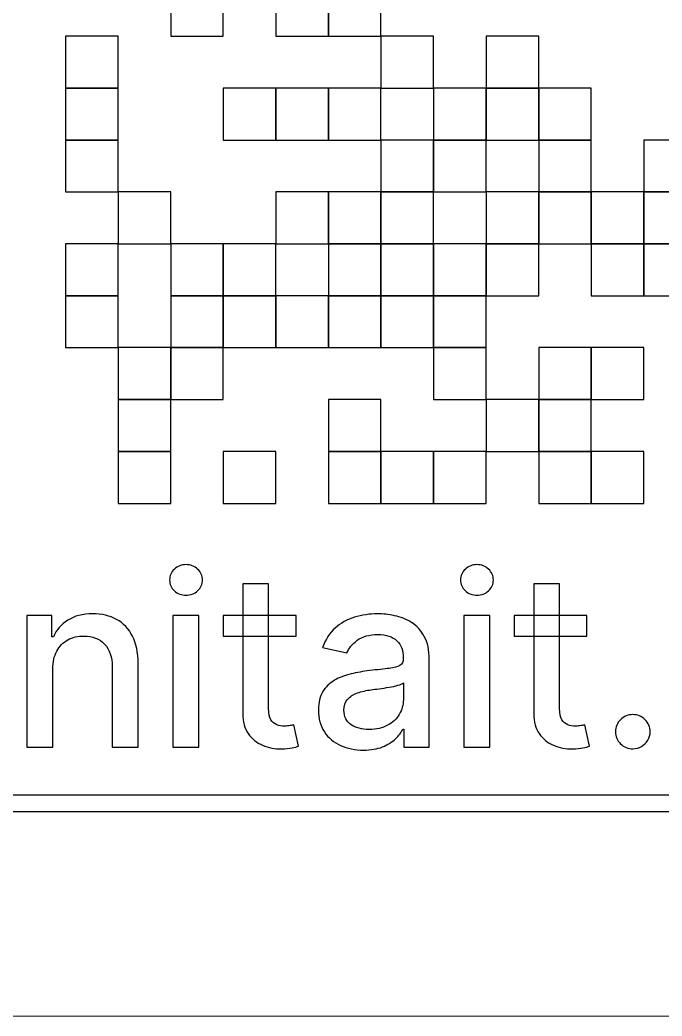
# Model space of a CAD drawing. Header units: millimetres. Extents: x -62 to 62, y -18 to 18.
# Drawn here: x -55.66 to -51.47, y -18.5 to -12 of the extents above; entities that cross this region are included whole.
import ezdxf
from ezdxf.lldxf.tags import DXFTag

# ---------------------------------------------------------------- set-up
doc = ezdxf.new("R2010")
doc.units = ezdxf.units.MM
doc.header["$MEASUREMENT"] = 0
doc.layers.add('Layer 1', color=7, linetype='Continuous')
tags = doc.linetypes.add('New Line46', pattern=[0.2, 0.1, -0.1]).pattern_tags.tags
tags[6:7] = [DXFTag(74, 4), DXFTag(75, 0), DXFTag(340, '0'), DXFTag(46, 1.0), DXFTag(50, 0.0), DXFTag(44, 0.0), DXFTag(45, 0.0)]
tags[4:5] = [DXFTag(74, 4), DXFTag(75, 0), DXFTag(340, '0'), DXFTag(46, 1.0), DXFTag(50, 0.0), DXFTag(44, 0.0), DXFTag(45, 0.0)]

msp = doc.modelspace()

# ---------------------------------------------------------------- linework, layer by layer
at = {"layer": 'Layer 1'}
for points, knots in [([(-54.6732, -11.7638), (-54.6732, -11.7638), (-54.3302, -11.7638), (-54.3302, -11.7638), (-54.3302, -11.7638), (-54.3302, -11.7638), (-54.3302, -12.1026), (-54.3302, -12.1026), (-54.3302, -12.1026), (-54.3302, -12.1026), (-54.6732, -12.1026), (-54.6732, -12.1026), (-54.6732, -12.1026), (-54.6732, -12.1026), (-54.6732, -11.7638), (-54.6732, -11.7638)], [0, 0, 0, 0, 0.2, 0.2, 0.2, 0.2, 0.4, 0.4, 0.4, 0.4, 0.6, 0.6, 0.6, 0.6, 1, 1, 1, 1]), ([(-53.9872, -11.7638), (-53.9872, -11.7638), (-53.6442, -11.7638), (-53.6442, -11.7638), (-53.6442, -11.7638), (-53.6442, -11.7638), (-53.6442, -12.1026), (-53.6442, -12.1026), (-53.6442, -12.1026), (-53.6442, -12.1026), (-53.9872, -12.1026), (-53.9872, -12.1026), (-53.9872, -12.1026), (-53.9872, -12.1026), (-53.9872, -11.7638), (-53.9872, -11.7638)], [0, 0, 0, 0, 0.2, 0.2, 0.2, 0.2, 0.4, 0.4, 0.4, 0.4, 0.6, 0.6, 0.6, 0.6, 1, 1, 1, 1]), ([(-53.6442, -11.7638), (-53.6442, -11.7638), (-53.3012, -11.7638), (-53.3012, -11.7638), (-53.3012, -11.7638), (-53.3012, -11.7638), (-53.3012, -12.1026), (-53.3012, -12.1026), (-53.3012, -12.1026), (-53.3012, -12.1026), (-53.6442, -12.1026), (-53.6442, -12.1026), (-53.6442, -12.1026), (-53.6442, -12.1026), (-53.6442, -11.7638), (-53.6442, -11.7638)], [0, 0, 0, 0, 0.2, 0.2, 0.2, 0.2, 0.4, 0.4, 0.4, 0.4, 0.6, 0.6, 0.6, 0.6, 1, 1, 1, 1]), ([(-55.3593, -12.1026), (-55.3593, -12.1026), (-55.0163, -12.1026), (-55.0163, -12.1026), (-55.0163, -12.1026), (-55.0163, -12.1026), (-55.0163, -12.4415), (-55.0163, -12.4415), (-55.0163, -12.4415), (-55.0163, -12.4415), (-55.3593, -12.4415), (-55.3593, -12.4415), (-55.3593, -12.4415), (-55.3593, -12.4415), (-55.3593, -12.1026), (-55.3593, -12.1026)], [0, 0, 0, 0, 0.2, 0.2, 0.2, 0.2, 0.4, 0.4, 0.4, 0.4, 0.6, 0.6, 0.6, 0.6, 1, 1, 1, 1]), ([(-53.3012, -12.1026), (-53.3012, -12.1026), (-52.9581, -12.1026), (-52.9581, -12.1026), (-52.9581, -12.1026), (-52.9581, -12.1026), (-52.9581, -12.4415), (-52.9581, -12.4415), (-52.9581, -12.4415), (-52.9581, -12.4415), (-53.3012, -12.4415), (-53.3012, -12.4415), (-53.3012, -12.4415), (-53.3012, -12.4415), (-53.3012, -12.1026), (-53.3012, -12.1026)], [0, 0, 0, 0, 0.2, 0.2, 0.2, 0.2, 0.4, 0.4, 0.4, 0.4, 0.6, 0.6, 0.6, 0.6, 1, 1, 1, 1]), ([(-52.6151, -12.1026), (-52.6151, -12.1026), (-52.2721, -12.1026), (-52.2721, -12.1026), (-52.2721, -12.1026), (-52.2721, -12.1026), (-52.2721, -12.4415), (-52.2721, -12.4415), (-52.2721, -12.4415), (-52.2721, -12.4415), (-52.6151, -12.4415), (-52.6151, -12.4415), (-52.6151, -12.4415), (-52.6151, -12.4415), (-52.6151, -12.1026), (-52.6151, -12.1026)], [0, 0, 0, 0, 0.2, 0.2, 0.2, 0.2, 0.4, 0.4, 0.4, 0.4, 0.6, 0.6, 0.6, 0.6, 1, 1, 1, 1]), ([(-55.3593, -12.4415), (-55.3593, -12.4415), (-55.0163, -12.4415), (-55.0163, -12.4415), (-55.0163, -12.4415), (-55.0163, -12.4415), (-55.0163, -12.7803), (-55.0163, -12.7803), (-55.0163, -12.7803), (-55.0163, -12.7803), (-55.3593, -12.7803), (-55.3593, -12.7803), (-55.3593, -12.7803), (-55.3593, -12.7803), (-55.3593, -12.4415), (-55.3593, -12.4415)], [0, 0, 0, 0, 0.2, 0.2, 0.2, 0.2, 0.4, 0.4, 0.4, 0.4, 0.6, 0.6, 0.6, 0.6, 1, 1, 1, 1]), ([(-54.3302, -12.4415), (-54.3302, -12.4415), (-53.9872, -12.4415), (-53.9872, -12.4415), (-53.9872, -12.4415), (-53.9872, -12.4415), (-53.9872, -12.7803), (-53.9872, -12.7803), (-53.9872, -12.7803), (-53.9872, -12.7803), (-54.3302, -12.7803), (-54.3302, -12.7803), (-54.3302, -12.7803), (-54.3302, -12.7803), (-54.3302, -12.4415), (-54.3302, -12.4415)], [0, 0, 0, 0, 0.2, 0.2, 0.2, 0.2, 0.4, 0.4, 0.4, 0.4, 0.6, 0.6, 0.6, 0.6, 1, 1, 1, 1]), ([(-53.9872, -12.4415), (-53.9872, -12.4415), (-53.6442, -12.4415), (-53.6442, -12.4415), (-53.6442, -12.4415), (-53.6442, -12.4415), (-53.6442, -12.7803), (-53.6442, -12.7803), (-53.6442, -12.7803), (-53.6442, -12.7803), (-53.9872, -12.7803), (-53.9872, -12.7803), (-53.9872, -12.7803), (-53.9872, -12.7803), (-53.9872, -12.4415), (-53.9872, -12.4415)], [0, 0, 0, 0, 0.2, 0.2, 0.2, 0.2, 0.4, 0.4, 0.4, 0.4, 0.6, 0.6, 0.6, 0.6, 1, 1, 1, 1]), ([(-53.6442, -12.4415), (-53.6442, -12.4415), (-53.3012, -12.4415), (-53.3012, -12.4415), (-53.3012, -12.4415), (-53.3012, -12.4415), (-53.3012, -12.7803), (-53.3012, -12.7803), (-53.3012, -12.7803), (-53.3012, -12.7803), (-53.6442, -12.7803), (-53.6442, -12.7803), (-53.6442, -12.7803), (-53.6442, -12.7803), (-53.6442, -12.4415), (-53.6442, -12.4415)], [0, 0, 0, 0, 0.2, 0.2, 0.2, 0.2, 0.4, 0.4, 0.4, 0.4, 0.6, 0.6, 0.6, 0.6, 1, 1, 1, 1]), ([(-52.9581, -12.4415), (-52.9581, -12.4415), (-52.6151, -12.4415), (-52.6151, -12.4415), (-52.6151, -12.4415), (-52.6151, -12.4415), (-52.6151, -12.7803), (-52.6151, -12.7803), (-52.6151, -12.7803), (-52.6151, -12.7803), (-52.9581, -12.7803), (-52.9581, -12.7803), (-52.9581, -12.7803), (-52.9581, -12.7803), (-52.9581, -12.4415), (-52.9581, -12.4415)], [0, 0, 0, 0, 0.2, 0.2, 0.2, 0.2, 0.4, 0.4, 0.4, 0.4, 0.6, 0.6, 0.6, 0.6, 1, 1, 1, 1]), ([(-52.6151, -12.4415), (-52.6151, -12.4415), (-52.2721, -12.4415), (-52.2721, -12.4415), (-52.2721, -12.4415), (-52.2721, -12.4415), (-52.2721, -12.7803), (-52.2721, -12.7803), (-52.2721, -12.7803), (-52.2721, -12.7803), (-52.6151, -12.7803), (-52.6151, -12.7803), (-52.6151, -12.7803), (-52.6151, -12.7803), (-52.6151, -12.4415), (-52.6151, -12.4415)], [0, 0, 0, 0, 0.2, 0.2, 0.2, 0.2, 0.4, 0.4, 0.4, 0.4, 0.6, 0.6, 0.6, 0.6, 1, 1, 1, 1]), ([(-52.2721, -12.4415), (-52.2721, -12.4415), (-51.9291, -12.4415), (-51.9291, -12.4415), (-51.9291, -12.4415), (-51.9291, -12.4415), (-51.9291, -12.7803), (-51.9291, -12.7803), (-51.9291, -12.7803), (-51.9291, -12.7803), (-52.2721, -12.7803), (-52.2721, -12.7803), (-52.2721, -12.7803), (-52.2721, -12.7803), (-52.2721, -12.4415), (-52.2721, -12.4415)], [0, 0, 0, 0, 0.2, 0.2, 0.2, 0.2, 0.4, 0.4, 0.4, 0.4, 0.6, 0.6, 0.6, 0.6, 1, 1, 1, 1]), ([(-55.3593, -12.7803), (-55.3593, -12.7803), (-55.0163, -12.7803), (-55.0163, -12.7803), (-55.0163, -12.7803), (-55.0163, -12.7803), (-55.0163, -13.1191), (-55.0163, -13.1191), (-55.0163, -13.1191), (-55.0163, -13.1191), (-55.3593, -13.1191), (-55.3593, -13.1191), (-55.3593, -13.1191), (-55.3593, -13.1191), (-55.3593, -12.7803), (-55.3593, -12.7803)], [0, 0, 0, 0, 0.2, 0.2, 0.2, 0.2, 0.4, 0.4, 0.4, 0.4, 0.6, 0.6, 0.6, 0.6, 1, 1, 1, 1]), ([(-53.3012, -12.7803), (-53.3012, -12.7803), (-52.9581, -12.7803), (-52.9581, -12.7803), (-52.9581, -12.7803), (-52.9581, -12.7803), (-52.9581, -13.1191), (-52.9581, -13.1191), (-52.9581, -13.1191), (-52.9581, -13.1191), (-53.3012, -13.1191), (-53.3012, -13.1191), (-53.3012, -13.1191), (-53.3012, -13.1191), (-53.3012, -12.7803), (-53.3012, -12.7803)], [0, 0, 0, 0, 0.2, 0.2, 0.2, 0.2, 0.4, 0.4, 0.4, 0.4, 0.6, 0.6, 0.6, 0.6, 1, 1, 1, 1]), ([(-52.9581, -12.7803), (-52.9581, -12.7803), (-52.6151, -12.7803), (-52.6151, -12.7803), (-52.6151, -12.7803), (-52.6151, -12.7803), (-52.6151, -13.1191), (-52.6151, -13.1191), (-52.6151, -13.1191), (-52.6151, -13.1191), (-52.9581, -13.1191), (-52.9581, -13.1191), (-52.9581, -13.1191), (-52.9581, -13.1191), (-52.9581, -12.7803), (-52.9581, -12.7803)], [0, 0, 0, 0, 0.2, 0.2, 0.2, 0.2, 0.4, 0.4, 0.4, 0.4, 0.6, 0.6, 0.6, 0.6, 1, 1, 1, 1]), ([(-52.2721, -12.7803), (-52.2721, -12.7803), (-51.9291, -12.7803), (-51.9291, -12.7803), (-51.9291, -12.7803), (-51.9291, -12.7803), (-51.9291, -13.1191), (-51.9291, -13.1191), (-51.9291, -13.1191), (-51.9291, -13.1191), (-52.2721, -13.1191), (-52.2721, -13.1191), (-52.2721, -13.1191), (-52.2721, -13.1191), (-52.2721, -12.7803), (-52.2721, -12.7803)], [0, 0, 0, 0, 0.2, 0.2, 0.2, 0.2, 0.4, 0.4, 0.4, 0.4, 0.6, 0.6, 0.6, 0.6, 1, 1, 1, 1]), ([(-51.5861, -12.7803), (-51.5861, -12.7803), (-51.2431, -12.7803), (-51.2431, -12.7803), (-51.2431, -12.7803), (-51.2431, -12.7803), (-51.2431, -13.1191), (-51.2431, -13.1191), (-51.2431, -13.1191), (-51.2431, -13.1191), (-51.5861, -13.1191), (-51.5861, -13.1191), (-51.5861, -13.1191), (-51.5861, -13.1191), (-51.5861, -12.7803), (-51.5861, -12.7803)], [0, 0, 0, 0, 0.2, 0.2, 0.2, 0.2, 0.4, 0.4, 0.4, 0.4, 0.6, 0.6, 0.6, 0.6, 1, 1, 1, 1]), ([(-55.0163, -13.1191), (-55.0163, -13.1191), (-54.6732, -13.1191), (-54.6732, -13.1191), (-54.6732, -13.1191), (-54.6732, -13.1191), (-54.6732, -13.458), (-54.6732, -13.458), (-54.6732, -13.458), (-54.6732, -13.458), (-55.0163, -13.458), (-55.0163, -13.458), (-55.0163, -13.458), (-55.0163, -13.458), (-55.0163, -13.1191), (-55.0163, -13.1191)], [0, 0, 0, 0, 0.2, 0.2, 0.2, 0.2, 0.4, 0.4, 0.4, 0.4, 0.6, 0.6, 0.6, 0.6, 1, 1, 1, 1]), ([(-53.9872, -13.1191), (-53.9872, -13.1191), (-53.6442, -13.1191), (-53.6442, -13.1191), (-53.6442, -13.1191), (-53.6442, -13.1191), (-53.6442, -13.458), (-53.6442, -13.458), (-53.6442, -13.458), (-53.6442, -13.458), (-53.9872, -13.458), (-53.9872, -13.458), (-53.9872, -13.458), (-53.9872, -13.458), (-53.9872, -13.1191), (-53.9872, -13.1191)], [0, 0, 0, 0, 0.2, 0.2, 0.2, 0.2, 0.4, 0.4, 0.4, 0.4, 0.6, 0.6, 0.6, 0.6, 1, 1, 1, 1]), ([(-53.6442, -13.1191), (-53.6442, -13.1191), (-53.3012, -13.1191), (-53.3012, -13.1191), (-53.3012, -13.1191), (-53.3012, -13.1191), (-53.3012, -13.458), (-53.3012, -13.458), (-53.3012, -13.458), (-53.3012, -13.458), (-53.6442, -13.458), (-53.6442, -13.458), (-53.6442, -13.458), (-53.6442, -13.458), (-53.6442, -13.1191), (-53.6442, -13.1191)], [0, 0, 0, 0, 0.2, 0.2, 0.2, 0.2, 0.4, 0.4, 0.4, 0.4, 0.6, 0.6, 0.6, 0.6, 1, 1, 1, 1]), ([(-53.3012, -13.1191), (-53.3012, -13.1191), (-52.9581, -13.1191), (-52.9581, -13.1191), (-52.9581, -13.1191), (-52.9581, -13.1191), (-52.9581, -13.458), (-52.9581, -13.458), (-52.9581, -13.458), (-52.9581, -13.458), (-53.3012, -13.458), (-53.3012, -13.458), (-53.3012, -13.458), (-53.3012, -13.458), (-53.3012, -13.1191), (-53.3012, -13.1191)], [0, 0, 0, 0, 0.2, 0.2, 0.2, 0.2, 0.4, 0.4, 0.4, 0.4, 0.6, 0.6, 0.6, 0.6, 1, 1, 1, 1]), ([(-52.6151, -13.1191), (-52.6151, -13.1191), (-52.2721, -13.1191), (-52.2721, -13.1191), (-52.2721, -13.1191), (-52.2721, -13.1191), (-52.2721, -13.458), (-52.2721, -13.458), (-52.2721, -13.458), (-52.2721, -13.458), (-52.6151, -13.458), (-52.6151, -13.458), (-52.6151, -13.458), (-52.6151, -13.458), (-52.6151, -13.1191), (-52.6151, -13.1191)], [0, 0, 0, 0, 0.2, 0.2, 0.2, 0.2, 0.4, 0.4, 0.4, 0.4, 0.6, 0.6, 0.6, 0.6, 1, 1, 1, 1]), ([(-52.2721, -13.1191), (-52.2721, -13.1191), (-51.9291, -13.1191), (-51.9291, -13.1191), (-51.9291, -13.1191), (-51.9291, -13.1191), (-51.9291, -13.458), (-51.9291, -13.458), (-51.9291, -13.458), (-51.9291, -13.458), (-52.2721, -13.458), (-52.2721, -13.458), (-52.2721, -13.458), (-52.2721, -13.458), (-52.2721, -13.1191), (-52.2721, -13.1191)], [0, 0, 0, 0, 0.2, 0.2, 0.2, 0.2, 0.4, 0.4, 0.4, 0.4, 0.6, 0.6, 0.6, 0.6, 1, 1, 1, 1]), ([(-51.9291, -13.1191), (-51.9291, -13.1191), (-51.5861, -13.1191), (-51.5861, -13.1191), (-51.5861, -13.1191), (-51.5861, -13.1191), (-51.5861, -13.458), (-51.5861, -13.458), (-51.5861, -13.458), (-51.5861, -13.458), (-51.9291, -13.458), (-51.9291, -13.458), (-51.9291, -13.458), (-51.9291, -13.458), (-51.9291, -13.1191), (-51.9291, -13.1191)], [0, 0, 0, 0, 0.2, 0.2, 0.2, 0.2, 0.4, 0.4, 0.4, 0.4, 0.6, 0.6, 0.6, 0.6, 1, 1, 1, 1]), ([(-51.5861, -13.1191), (-51.5861, -13.1191), (-51.2431, -13.1191), (-51.2431, -13.1191), (-51.2431, -13.1191), (-51.2431, -13.1191), (-51.2431, -13.458), (-51.2431, -13.458), (-51.2431, -13.458), (-51.2431, -13.458), (-51.5861, -13.458), (-51.5861, -13.458), (-51.5861, -13.458), (-51.5861, -13.458), (-51.5861, -13.1191), (-51.5861, -13.1191)], [0, 0, 0, 0, 0.2, 0.2, 0.2, 0.2, 0.4, 0.4, 0.4, 0.4, 0.6, 0.6, 0.6, 0.6, 1, 1, 1, 1]), ([(-55.3593, -13.458), (-55.3593, -13.458), (-55.0163, -13.458), (-55.0163, -13.458), (-55.0163, -13.458), (-55.0163, -13.458), (-55.0163, -13.7968), (-55.0163, -13.7968), (-55.0163, -13.7968), (-55.0163, -13.7968), (-55.3593, -13.7968), (-55.3593, -13.7968), (-55.3593, -13.7968), (-55.3593, -13.7968), (-55.3593, -13.458), (-55.3593, -13.458)], [0, 0, 0, 0, 0.2, 0.2, 0.2, 0.2, 0.4, 0.4, 0.4, 0.4, 0.6, 0.6, 0.6, 0.6, 1, 1, 1, 1]), ([(-54.6732, -13.458), (-54.6732, -13.458), (-54.3302, -13.458), (-54.3302, -13.458), (-54.3302, -13.458), (-54.3302, -13.458), (-54.3302, -13.7968), (-54.3302, -13.7968), (-54.3302, -13.7968), (-54.3302, -13.7968), (-54.6732, -13.7968), (-54.6732, -13.7968), (-54.6732, -13.7968), (-54.6732, -13.7968), (-54.6732, -13.458), (-54.6732, -13.458)], [0, 0, 0, 0, 0.2, 0.2, 0.2, 0.2, 0.4, 0.4, 0.4, 0.4, 0.6, 0.6, 0.6, 0.6, 1, 1, 1, 1]), ([(-54.3302, -13.458), (-54.3302, -13.458), (-53.9872, -13.458), (-53.9872, -13.458), (-53.9872, -13.458), (-53.9872, -13.458), (-53.9872, -13.7968), (-53.9872, -13.7968), (-53.9872, -13.7968), (-53.9872, -13.7968), (-54.3302, -13.7968), (-54.3302, -13.7968), (-54.3302, -13.7968), (-54.3302, -13.7968), (-54.3302, -13.458), (-54.3302, -13.458)], [0, 0, 0, 0, 0.2, 0.2, 0.2, 0.2, 0.4, 0.4, 0.4, 0.4, 0.6, 0.6, 0.6, 0.6, 1, 1, 1, 1]), ([(-53.6442, -13.458), (-53.6442, -13.458), (-53.3012, -13.458), (-53.3012, -13.458), (-53.3012, -13.458), (-53.3012, -13.458), (-53.3012, -13.7968), (-53.3012, -13.7968), (-53.3012, -13.7968), (-53.3012, -13.7968), (-53.6442, -13.7968), (-53.6442, -13.7968), (-53.6442, -13.7968), (-53.6442, -13.7968), (-53.6442, -13.458), (-53.6442, -13.458)], [0, 0, 0, 0, 0.2, 0.2, 0.2, 0.2, 0.4, 0.4, 0.4, 0.4, 0.6, 0.6, 0.6, 0.6, 1, 1, 1, 1]), ([(-53.3012, -13.458), (-53.3012, -13.458), (-52.9581, -13.458), (-52.9581, -13.458), (-52.9581, -13.458), (-52.9581, -13.458), (-52.9581, -13.7968), (-52.9581, -13.7968), (-52.9581, -13.7968), (-52.9581, -13.7968), (-53.3012, -13.7968), (-53.3012, -13.7968), (-53.3012, -13.7968), (-53.3012, -13.7968), (-53.3012, -13.458), (-53.3012, -13.458)], [0, 0, 0, 0, 0.2, 0.2, 0.2, 0.2, 0.4, 0.4, 0.4, 0.4, 0.6, 0.6, 0.6, 0.6, 1, 1, 1, 1]), ([(-52.9581, -13.458), (-52.9581, -13.458), (-52.6151, -13.458), (-52.6151, -13.458), (-52.6151, -13.458), (-52.6151, -13.458), (-52.6151, -13.7968), (-52.6151, -13.7968), (-52.6151, -13.7968), (-52.6151, -13.7968), (-52.9581, -13.7968), (-52.9581, -13.7968), (-52.9581, -13.7968), (-52.9581, -13.7968), (-52.9581, -13.458), (-52.9581, -13.458)], [0, 0, 0, 0, 0.2, 0.2, 0.2, 0.2, 0.4, 0.4, 0.4, 0.4, 0.6, 0.6, 0.6, 0.6, 1, 1, 1, 1]), ([(-52.6151, -13.458), (-52.6151, -13.458), (-52.2721, -13.458), (-52.2721, -13.458), (-52.2721, -13.458), (-52.2721, -13.458), (-52.2721, -13.7968), (-52.2721, -13.7968), (-52.2721, -13.7968), (-52.2721, -13.7968), (-52.6151, -13.7968), (-52.6151, -13.7968), (-52.6151, -13.7968), (-52.6151, -13.7968), (-52.6151, -13.458), (-52.6151, -13.458)], [0, 0, 0, 0, 0.2, 0.2, 0.2, 0.2, 0.4, 0.4, 0.4, 0.4, 0.6, 0.6, 0.6, 0.6, 1, 1, 1, 1]), ([(-51.9291, -13.458), (-51.9291, -13.458), (-51.5861, -13.458), (-51.5861, -13.458), (-51.5861, -13.458), (-51.5861, -13.458), (-51.5861, -13.7968), (-51.5861, -13.7968), (-51.5861, -13.7968), (-51.5861, -13.7968), (-51.9291, -13.7968), (-51.9291, -13.7968), (-51.9291, -13.7968), (-51.9291, -13.7968), (-51.9291, -13.458), (-51.9291, -13.458)], [0, 0, 0, 0, 0.2, 0.2, 0.2, 0.2, 0.4, 0.4, 0.4, 0.4, 0.6, 0.6, 0.6, 0.6, 1, 1, 1, 1]), ([(-51.5861, -13.458), (-51.5861, -13.458), (-51.2431, -13.458), (-51.2431, -13.458), (-51.2431, -13.458), (-51.2431, -13.458), (-51.2431, -13.7968), (-51.2431, -13.7968), (-51.2431, -13.7968), (-51.2431, -13.7968), (-51.5861, -13.7968), (-51.5861, -13.7968), (-51.5861, -13.7968), (-51.5861, -13.7968), (-51.5861, -13.458), (-51.5861, -13.458)], [0, 0, 0, 0, 0.2, 0.2, 0.2, 0.2, 0.4, 0.4, 0.4, 0.4, 0.6, 0.6, 0.6, 0.6, 1, 1, 1, 1]), ([(-55.3593, -13.7968), (-55.3593, -13.7968), (-55.0163, -13.7968), (-55.0163, -13.7968), (-55.0163, -13.7968), (-55.0163, -13.7968), (-55.0163, -14.1357), (-55.0163, -14.1357), (-55.0163, -14.1357), (-55.0163, -14.1357), (-55.3593, -14.1357), (-55.3593, -14.1357), (-55.3593, -14.1357), (-55.3593, -14.1357), (-55.3593, -13.7968), (-55.3593, -13.7968)], [0, 0, 0, 0, 0.2, 0.2, 0.2, 0.2, 0.4, 0.4, 0.4, 0.4, 0.6, 0.6, 0.6, 0.6, 1, 1, 1, 1]), ([(-54.6732, -13.7968), (-54.6732, -13.7968), (-54.3302, -13.7968), (-54.3302, -13.7968), (-54.3302, -13.7968), (-54.3302, -13.7968), (-54.3302, -14.1357), (-54.3302, -14.1357), (-54.3302, -14.1357), (-54.3302, -14.1357), (-54.6732, -14.1357), (-54.6732, -14.1357), (-54.6732, -14.1357), (-54.6732, -14.1357), (-54.6732, -13.7968), (-54.6732, -13.7968)], [0, 0, 0, 0, 0.2, 0.2, 0.2, 0.2, 0.4, 0.4, 0.4, 0.4, 0.6, 0.6, 0.6, 0.6, 1, 1, 1, 1]), ([(-54.3302, -13.7968), (-54.3302, -13.7968), (-53.9872, -13.7968), (-53.9872, -13.7968), (-53.9872, -13.7968), (-53.9872, -13.7968), (-53.9872, -14.1357), (-53.9872, -14.1357), (-53.9872, -14.1357), (-53.9872, -14.1357), (-54.3302, -14.1357), (-54.3302, -14.1357), (-54.3302, -14.1357), (-54.3302, -14.1357), (-54.3302, -13.7968), (-54.3302, -13.7968)], [0, 0, 0, 0, 0.2, 0.2, 0.2, 0.2, 0.4, 0.4, 0.4, 0.4, 0.6, 0.6, 0.6, 0.6, 1, 1, 1, 1]), ([(-53.9872, -13.7968), (-53.9872, -13.7968), (-53.6442, -13.7968), (-53.6442, -13.7968), (-53.6442, -13.7968), (-53.6442, -13.7968), (-53.6442, -14.1357), (-53.6442, -14.1357), (-53.6442, -14.1357), (-53.6442, -14.1357), (-53.9872, -14.1357), (-53.9872, -14.1357), (-53.9872, -14.1357), (-53.9872, -14.1357), (-53.9872, -13.7968), (-53.9872, -13.7968)], [0, 0, 0, 0, 0.2, 0.2, 0.2, 0.2, 0.4, 0.4, 0.4, 0.4, 0.6, 0.6, 0.6, 0.6, 1, 1, 1, 1]), ([(-53.6442, -13.7968), (-53.6442, -13.7968), (-53.3012, -13.7968), (-53.3012, -13.7968), (-53.3012, -13.7968), (-53.3012, -13.7968), (-53.3012, -14.1357), (-53.3012, -14.1357), (-53.3012, -14.1357), (-53.3012, -14.1357), (-53.6442, -14.1357), (-53.6442, -14.1357), (-53.6442, -14.1357), (-53.6442, -14.1357), (-53.6442, -13.7968), (-53.6442, -13.7968)], [0, 0, 0, 0, 0.2, 0.2, 0.2, 0.2, 0.4, 0.4, 0.4, 0.4, 0.6, 0.6, 0.6, 0.6, 1, 1, 1, 1]), ([(-53.3012, -13.7968), (-53.3012, -13.7968), (-52.9581, -13.7968), (-52.9581, -13.7968), (-52.9581, -13.7968), (-52.9581, -13.7968), (-52.9581, -14.1357), (-52.9581, -14.1357), (-52.9581, -14.1357), (-52.9581, -14.1357), (-53.3012, -14.1357), (-53.3012, -14.1357), (-53.3012, -14.1357), (-53.3012, -14.1357), (-53.3012, -13.7968), (-53.3012, -13.7968)], [0, 0, 0, 0, 0.2, 0.2, 0.2, 0.2, 0.4, 0.4, 0.4, 0.4, 0.6, 0.6, 0.6, 0.6, 1, 1, 1, 1]), ([(-52.9581, -13.7968), (-52.9581, -13.7968), (-52.6151, -13.7968), (-52.6151, -13.7968), (-52.6151, -13.7968), (-52.6151, -13.7968), (-52.6151, -14.1357), (-52.6151, -14.1357), (-52.6151, -14.1357), (-52.6151, -14.1357), (-52.9581, -14.1357), (-52.9581, -14.1357), (-52.9581, -14.1357), (-52.9581, -14.1357), (-52.9581, -13.7968), (-52.9581, -13.7968)], [0, 0, 0, 0, 0.2, 0.2, 0.2, 0.2, 0.4, 0.4, 0.4, 0.4, 0.6, 0.6, 0.6, 0.6, 1, 1, 1, 1]), ([(-55.0163, -14.1357), (-55.0163, -14.1357), (-54.6732, -14.1357), (-54.6732, -14.1357), (-54.6732, -14.1357), (-54.6732, -14.1357), (-54.6732, -14.4745), (-54.6732, -14.4745), (-54.6732, -14.4745), (-54.6732, -14.4745), (-55.0163, -14.4745), (-55.0163, -14.4745), (-55.0163, -14.4745), (-55.0163, -14.4745), (-55.0163, -14.1357), (-55.0163, -14.1357)], [0, 0, 0, 0, 0.2, 0.2, 0.2, 0.2, 0.4, 0.4, 0.4, 0.4, 0.6, 0.6, 0.6, 0.6, 1, 1, 1, 1]), ([(-54.6732, -14.1357), (-54.6732, -14.1357), (-54.3302, -14.1357), (-54.3302, -14.1357), (-54.3302, -14.1357), (-54.3302, -14.1357), (-54.3302, -14.4745), (-54.3302, -14.4745), (-54.3302, -14.4745), (-54.3302, -14.4745), (-54.6732, -14.4745), (-54.6732, -14.4745), (-54.6732, -14.4745), (-54.6732, -14.4745), (-54.6732, -14.1357), (-54.6732, -14.1357)], [0, 0, 0, 0, 0.2, 0.2, 0.2, 0.2, 0.4, 0.4, 0.4, 0.4, 0.6, 0.6, 0.6, 0.6, 1, 1, 1, 1]), ([(-52.9581, -14.1357), (-52.9581, -14.1357), (-52.6151, -14.1357), (-52.6151, -14.1357), (-52.6151, -14.1357), (-52.6151, -14.1357), (-52.6151, -14.4745), (-52.6151, -14.4745), (-52.6151, -14.4745), (-52.6151, -14.4745), (-52.9581, -14.4745), (-52.9581, -14.4745), (-52.9581, -14.4745), (-52.9581, -14.4745), (-52.9581, -14.1357), (-52.9581, -14.1357)], [0, 0, 0, 0, 0.2, 0.2, 0.2, 0.2, 0.4, 0.4, 0.4, 0.4, 0.6, 0.6, 0.6, 0.6, 1, 1, 1, 1]), ([(-52.2721, -14.1357), (-52.2721, -14.1357), (-51.9291, -14.1357), (-51.9291, -14.1357), (-51.9291, -14.1357), (-51.9291, -14.1357), (-51.9291, -14.4745), (-51.9291, -14.4745), (-51.9291, -14.4745), (-51.9291, -14.4745), (-52.2721, -14.4745), (-52.2721, -14.4745), (-52.2721, -14.4745), (-52.2721, -14.4745), (-52.2721, -14.1357), (-52.2721, -14.1357)], [0, 0, 0, 0, 0.2, 0.2, 0.2, 0.2, 0.4, 0.4, 0.4, 0.4, 0.6, 0.6, 0.6, 0.6, 1, 1, 1, 1]), ([(-51.9291, -14.1357), (-51.9291, -14.1357), (-51.5861, -14.1357), (-51.5861, -14.1357), (-51.5861, -14.1357), (-51.5861, -14.1357), (-51.5861, -14.4745), (-51.5861, -14.4745), (-51.5861, -14.4745), (-51.5861, -14.4745), (-51.9291, -14.4745), (-51.9291, -14.4745), (-51.9291, -14.4745), (-51.9291, -14.4745), (-51.9291, -14.1357), (-51.9291, -14.1357)], [0, 0, 0, 0, 0.2, 0.2, 0.2, 0.2, 0.4, 0.4, 0.4, 0.4, 0.6, 0.6, 0.6, 0.6, 1, 1, 1, 1]), ([(-55.0163, -14.4745), (-55.0163, -14.4745), (-54.6732, -14.4745), (-54.6732, -14.4745), (-54.6732, -14.4745), (-54.6732, -14.4745), (-54.6732, -14.8134), (-54.6732, -14.8134), (-54.6732, -14.8134), (-54.6732, -14.8134), (-55.0163, -14.8134), (-55.0163, -14.8134), (-55.0163, -14.8134), (-55.0163, -14.8134), (-55.0163, -14.4745), (-55.0163, -14.4745)], [0, 0, 0, 0, 0.2, 0.2, 0.2, 0.2, 0.4, 0.4, 0.4, 0.4, 0.6, 0.6, 0.6, 0.6, 1, 1, 1, 1]), ([(-53.6442, -14.4745), (-53.6442, -14.4745), (-53.3012, -14.4745), (-53.3012, -14.4745), (-53.3012, -14.4745), (-53.3012, -14.4745), (-53.3012, -14.8134), (-53.3012, -14.8134), (-53.3012, -14.8134), (-53.3012, -14.8134), (-53.6442, -14.8134), (-53.6442, -14.8134), (-53.6442, -14.8134), (-53.6442, -14.8134), (-53.6442, -14.4745), (-53.6442, -14.4745)], [0, 0, 0, 0, 0.2, 0.2, 0.2, 0.2, 0.4, 0.4, 0.4, 0.4, 0.6, 0.6, 0.6, 0.6, 1, 1, 1, 1]), ([(-52.6151, -14.4745), (-52.6151, -14.4745), (-52.2721, -14.4745), (-52.2721, -14.4745), (-52.2721, -14.4745), (-52.2721, -14.4745), (-52.2721, -14.8134), (-52.2721, -14.8134), (-52.2721, -14.8134), (-52.2721, -14.8134), (-52.6151, -14.8134), (-52.6151, -14.8134), (-52.6151, -14.8134), (-52.6151, -14.8134), (-52.6151, -14.4745), (-52.6151, -14.4745)], [0, 0, 0, 0, 0.2, 0.2, 0.2, 0.2, 0.4, 0.4, 0.4, 0.4, 0.6, 0.6, 0.6, 0.6, 1, 1, 1, 1]), ([(-52.2721, -14.4745), (-52.2721, -14.4745), (-51.9291, -14.4745), (-51.9291, -14.4745), (-51.9291, -14.4745), (-51.9291, -14.4745), (-51.9291, -14.8134), (-51.9291, -14.8134), (-51.9291, -14.8134), (-51.9291, -14.8134), (-52.2721, -14.8134), (-52.2721, -14.8134), (-52.2721, -14.8134), (-52.2721, -14.8134), (-52.2721, -14.4745), (-52.2721, -14.4745)], [0, 0, 0, 0, 0.2, 0.2, 0.2, 0.2, 0.4, 0.4, 0.4, 0.4, 0.6, 0.6, 0.6, 0.6, 1, 1, 1, 1]), ([(-55.0163, -14.8134), (-55.0163, -14.8134), (-54.6732, -14.8134), (-54.6732, -14.8134), (-54.6732, -14.8134), (-54.6732, -14.8134), (-54.6732, -15.1523), (-54.6732, -15.1523), (-54.6732, -15.1523), (-54.6732, -15.1523), (-55.0163, -15.1523), (-55.0163, -15.1523), (-55.0163, -15.1523), (-55.0163, -15.1523), (-55.0163, -14.8134), (-55.0163, -14.8134)], [0, 0, 0, 0, 0.2, 0.2, 0.2, 0.2, 0.4, 0.4, 0.4, 0.4, 0.6, 0.6, 0.6, 0.6, 1, 1, 1, 1]), ([(-54.3302, -14.8134), (-54.3302, -14.8134), (-53.9872, -14.8134), (-53.9872, -14.8134), (-53.9872, -14.8134), (-53.9872, -14.8134), (-53.9872, -15.1523), (-53.9872, -15.1523), (-53.9872, -15.1523), (-53.9872, -15.1523), (-54.3302, -15.1523), (-54.3302, -15.1523), (-54.3302, -15.1523), (-54.3302, -15.1523), (-54.3302, -14.8134), (-54.3302, -14.8134)], [0, 0, 0, 0, 0.2, 0.2, 0.2, 0.2, 0.4, 0.4, 0.4, 0.4, 0.6, 0.6, 0.6, 0.6, 1, 1, 1, 1]), ([(-53.6442, -14.8134), (-53.6442, -14.8134), (-53.3012, -14.8134), (-53.3012, -14.8134), (-53.3012, -14.8134), (-53.3012, -14.8134), (-53.3012, -15.1523), (-53.3012, -15.1523), (-53.3012, -15.1523), (-53.3012, -15.1523), (-53.6442, -15.1523), (-53.6442, -15.1523), (-53.6442, -15.1523), (-53.6442, -15.1523), (-53.6442, -14.8134), (-53.6442, -14.8134)], [0, 0, 0, 0, 0.2, 0.2, 0.2, 0.2, 0.4, 0.4, 0.4, 0.4, 0.6, 0.6, 0.6, 0.6, 1, 1, 1, 1]), ([(-53.3012, -14.8134), (-53.3012, -14.8134), (-52.9581, -14.8134), (-52.9581, -14.8134), (-52.9581, -14.8134), (-52.9581, -14.8134), (-52.9581, -15.1523), (-52.9581, -15.1523), (-52.9581, -15.1523), (-52.9581, -15.1523), (-53.3012, -15.1523), (-53.3012, -15.1523), (-53.3012, -15.1523), (-53.3012, -15.1523), (-53.3012, -14.8134), (-53.3012, -14.8134)], [0, 0, 0, 0, 0.2, 0.2, 0.2, 0.2, 0.4, 0.4, 0.4, 0.4, 0.6, 0.6, 0.6, 0.6, 1, 1, 1, 1]), ([(-52.9581, -14.8134), (-52.9581, -14.8134), (-52.6151, -14.8134), (-52.6151, -14.8134), (-52.6151, -14.8134), (-52.6151, -14.8134), (-52.6151, -15.1523), (-52.6151, -15.1523), (-52.6151, -15.1523), (-52.6151, -15.1523), (-52.9581, -15.1523), (-52.9581, -15.1523), (-52.9581, -15.1523), (-52.9581, -15.1523), (-52.9581, -14.8134), (-52.9581, -14.8134)], [0, 0, 0, 0, 0.2, 0.2, 0.2, 0.2, 0.4, 0.4, 0.4, 0.4, 0.6, 0.6, 0.6, 0.6, 1, 1, 1, 1]), ([(-52.2721, -14.8134), (-52.2721, -14.8134), (-51.9291, -14.8134), (-51.9291, -14.8134), (-51.9291, -14.8134), (-51.9291, -14.8134), (-51.9291, -15.1523), (-51.9291, -15.1523), (-51.9291, -15.1523), (-51.9291, -15.1523), (-52.2721, -15.1523), (-52.2721, -15.1523), (-52.2721, -15.1523), (-52.2721, -15.1523), (-52.2721, -14.8134), (-52.2721, -14.8134)], [0, 0, 0, 0, 0.2, 0.2, 0.2, 0.2, 0.4, 0.4, 0.4, 0.4, 0.6, 0.6, 0.6, 0.6, 1, 1, 1, 1]), ([(-51.9291, -14.8134), (-51.9291, -14.8134), (-51.5861, -14.8134), (-51.5861, -14.8134), (-51.5861, -14.8134), (-51.5861, -14.8134), (-51.5861, -15.1523), (-51.5861, -15.1523), (-51.5861, -15.1523), (-51.5861, -15.1523), (-51.9291, -15.1523), (-51.9291, -15.1523), (-51.9291, -15.1523), (-51.9291, -15.1523), (-51.9291, -14.8134), (-51.9291, -14.8134)], [0, 0, 0, 0, 0.2, 0.2, 0.2, 0.2, 0.4, 0.4, 0.4, 0.4, 0.6, 0.6, 0.6, 0.6, 1, 1, 1, 1]), ([(-54.5736, -15.7521), (-54.603, -15.7521), (-54.6284, -15.7425), (-54.6494, -15.723), (-54.6494, -15.723), (-54.6703, -15.7032), (-54.6806, -15.6797), (-54.6806, -15.6525), (-54.6806, -15.6525), (-54.6806, -15.6249), (-54.6703, -15.6014), (-54.6494, -15.582), (-54.6494, -15.582), (-54.6284, -15.5622), (-54.603, -15.5524), (-54.5736, -15.5524), (-54.5736, -15.5524), (-54.5442, -15.5524), (-54.519, -15.5622), (-54.4982, -15.582), (-54.4982, -15.582), (-54.4772, -15.6014), (-54.4665, -15.6249), (-54.4665, -15.6525), (-54.4665, -15.6525), (-54.4665, -15.6797), (-54.4772, -15.7032), (-54.4982, -15.723), (-54.4982, -15.723), (-54.519, -15.7425), (-54.5442, -15.7521), (-54.5736, -15.7521)], [0, 0, 0, 0, 0.111111, 0.111111, 0.111111, 0.111111, 0.222222, 0.222222, 0.222222, 0.222222, 0.333333, 0.333333, 0.333333, 0.333333, 0.444444, 0.444444, 0.444444, 0.444444, 0.555556, 0.555556, 0.555556, 0.555556, 0.666667, 0.666667, 0.666667, 0.666667, 0.777778, 0.777778, 0.777778, 0.777778, 1, 1, 1, 1]), ([(-52.6746, -15.7521), (-52.7041, -15.7521), (-52.7294, -15.7425), (-52.7506, -15.723), (-52.7506, -15.723), (-52.7713, -15.7032), (-52.7817, -15.6797), (-52.7817, -15.6525), (-52.7817, -15.6525), (-52.7817, -15.6249), (-52.7713, -15.6014), (-52.7506, -15.582), (-52.7506, -15.582), (-52.7294, -15.5622), (-52.7041, -15.5524), (-52.6746, -15.5524), (-52.6746, -15.5524), (-52.6452, -15.5524), (-52.6201, -15.5622), (-52.5993, -15.582), (-52.5993, -15.582), (-52.5782, -15.6014), (-52.5676, -15.6249), (-52.5676, -15.6525), (-52.5676, -15.6525), (-52.5676, -15.6797), (-52.5782, -15.7032), (-52.5993, -15.723), (-52.5993, -15.723), (-52.6201, -15.7425), (-52.6452, -15.7521), (-52.6746, -15.7521)], [0, 0, 0, 0, 0.111111, 0.111111, 0.111111, 0.111111, 0.222222, 0.222222, 0.222222, 0.222222, 0.333333, 0.333333, 0.333333, 0.333333, 0.444444, 0.444444, 0.444444, 0.444444, 0.555556, 0.555556, 0.555556, 0.555556, 0.666667, 0.666667, 0.666667, 0.666667, 0.777778, 0.777778, 0.777778, 0.777778, 1, 1, 1, 1]), ([(-54.2035, -15.6788), (-54.2035, -15.6788), (-54.0342, -15.6788), (-54.0342, -15.6788), (-54.0342, -15.6788), (-54.0342, -15.6788), (-54.0342, -16.4919), (-54.0342, -16.4919), (-54.0342, -16.4919), (-54.0342, -16.5244), (-54.0293, -16.5488), (-54.0195, -16.5652), (-54.0195, -16.5652), (-54.0096, -16.5813), (-53.9969, -16.5923), (-53.9814, -16.5982), (-53.9814, -16.5982), (-53.9656, -16.6038), (-53.9485, -16.6066), (-53.9299, -16.6066), (-53.9299, -16.6066), (-53.9163, -16.6066), (-53.9045, -16.6057), (-53.8942, -16.6038), (-53.8942, -16.6038), (-53.8841, -16.602), (-53.8761, -16.6004), (-53.8704, -16.5993), (-53.8704, -16.5993), (-53.8704, -16.5993), (-53.8399, -16.7376), (-53.8399, -16.7376), (-53.8399, -16.7376), (-53.8497, -16.7412), (-53.8637, -16.745), (-53.8818, -16.7488), (-53.8818, -16.7488), (-53.8999, -16.7529), (-53.9226, -16.7551), (-53.9498, -16.7555), (-53.9498, -16.7555), (-53.9943, -16.7563), (-54.0358, -16.7484), (-54.0744, -16.7319), (-54.0744, -16.7319), (-54.1129, -16.7156), (-54.144, -16.6902), (-54.1678, -16.6559), (-54.1678, -16.6559), (-54.1917, -16.6215), (-54.2035, -16.5785), (-54.2035, -16.5265), (-54.2035, -16.5265), (-54.2035, -16.5265), (-54.2035, -15.6788), (-54.2035, -15.6788)], [0, 0, 0, 0, 0.066667, 0.066667, 0.066667, 0.066667, 0.133333, 0.133333, 0.133333, 0.133333, 0.2, 0.2, 0.2, 0.2, 0.266667, 0.266667, 0.266667, 0.266667, 0.333333, 0.333333, 0.333333, 0.333333, 0.4, 0.4, 0.4, 0.4, 0.466667, 0.466667, 0.466667, 0.466667, 0.533333, 0.533333, 0.533333, 0.533333, 0.6, 0.6, 0.6, 0.6, 0.666667, 0.666667, 0.666667, 0.666667, 0.733333, 0.733333, 0.733333, 0.733333, 0.8, 0.8, 0.8, 0.8, 0.866667, 0.866667, 0.866667, 0.866667, 1, 1, 1, 1]), ([(-52.3046, -15.6788), (-52.3046, -15.6788), (-52.1352, -15.6788), (-52.1352, -15.6788), (-52.1352, -15.6788), (-52.1352, -15.6788), (-52.1352, -16.4919), (-52.1352, -16.4919), (-52.1352, -16.4919), (-52.1352, -16.5244), (-52.1304, -16.5488), (-52.1205, -16.5652), (-52.1205, -16.5652), (-52.1107, -16.5813), (-52.098, -16.5923), (-52.0826, -16.5982), (-52.0826, -16.5982), (-52.0666, -16.6038), (-52.0495, -16.6066), (-52.031, -16.6066), (-52.031, -16.6066), (-52.0174, -16.6066), (-52.0056, -16.6057), (-51.9953, -16.6038), (-51.9953, -16.6038), (-51.9852, -16.602), (-51.9772, -16.6004), (-51.9715, -16.5993), (-51.9715, -16.5993), (-51.9715, -16.5993), (-51.941, -16.7376), (-51.941, -16.7376), (-51.941, -16.7376), (-51.9507, -16.7412), (-51.9648, -16.745), (-51.9829, -16.7488), (-51.9829, -16.7488), (-52.001, -16.7529), (-52.0237, -16.7551), (-52.0508, -16.7555), (-52.0508, -16.7555), (-52.0954, -16.7563), (-52.1369, -16.7484), (-52.1755, -16.7319), (-52.1755, -16.7319), (-52.214, -16.7156), (-52.2451, -16.6902), (-52.2689, -16.6559), (-52.2689, -16.6559), (-52.2927, -16.6215), (-52.3046, -16.5785), (-52.3046, -16.5265), (-52.3046, -16.5265), (-52.3046, -16.5265), (-52.3046, -15.6788), (-52.3046, -15.6788)], [0, 0, 0, 0, 0.066667, 0.066667, 0.066667, 0.066667, 0.133333, 0.133333, 0.133333, 0.133333, 0.2, 0.2, 0.2, 0.2, 0.266667, 0.266667, 0.266667, 0.266667, 0.333333, 0.333333, 0.333333, 0.333333, 0.4, 0.4, 0.4, 0.4, 0.466667, 0.466667, 0.466667, 0.466667, 0.533333, 0.533333, 0.533333, 0.533333, 0.6, 0.6, 0.6, 0.6, 0.666667, 0.666667, 0.666667, 0.666667, 0.733333, 0.733333, 0.733333, 0.733333, 0.8, 0.8, 0.8, 0.8, 0.866667, 0.866667, 0.866667, 0.866667, 1, 1, 1, 1]), ([(-55.443, -16.234), (-55.443, -16.234), (-55.443, -16.7442), (-55.443, -16.7442), (-55.443, -16.7442), (-55.443, -16.7442), (-55.6125, -16.7442), (-55.6125, -16.7442), (-55.6125, -16.7442), (-55.6125, -16.7442), (-55.6125, -15.8847), (-55.6125, -15.8847), (-55.6125, -15.8847), (-55.6125, -15.8847), (-55.4499, -15.8847), (-55.4499, -15.8847), (-55.4499, -15.8847), (-55.4499, -15.8847), (-55.4499, -16.0247), (-55.4499, -16.0247), (-55.4499, -16.0247), (-55.4499, -16.0247), (-55.4392, -16.0247), (-55.4392, -16.0247), (-55.4392, -16.0247), (-55.4191, -15.9791), (-55.3878, -15.9426), (-55.3451, -15.915), (-55.3451, -15.915), (-55.3021, -15.8873), (-55.2478, -15.8736), (-55.1825, -15.8736), (-55.1825, -15.8736), (-55.1232, -15.8736), (-55.0712, -15.8859), (-55.0268, -15.9105), (-55.0268, -15.9105), (-54.9821, -15.9348), (-54.9476, -15.9709), (-54.9231, -16.019), (-54.9231, -16.019), (-54.8985, -16.0672), (-54.8863, -16.1268), (-54.8863, -16.1975), (-54.8863, -16.1975), (-54.8863, -16.1975), (-54.8863, -16.7442), (-54.8863, -16.7442), (-54.8863, -16.7442), (-54.8863, -16.7442), (-55.0556, -16.7442), (-55.0556, -16.7442), (-55.0556, -16.7442), (-55.0556, -16.7442), (-55.0556, -16.2177), (-55.0556, -16.2177), (-55.0556, -16.2177), (-55.0556, -16.1554), (-55.0721, -16.1068), (-55.105, -16.0717), (-55.105, -16.0717), (-55.1378, -16.0362), (-55.1829, -16.0185), (-55.2403, -16.0185), (-55.2403, -16.0185), (-55.2796, -16.0185), (-55.3145, -16.0268), (-55.3451, -16.0436), (-55.3451, -16.0436), (-55.3754, -16.0604), (-55.3993, -16.0851), (-55.4171, -16.1176), (-55.4171, -16.1176), (-55.4344, -16.1497), (-55.443, -16.1884), (-55.443, -16.234)], [0, 0, 0, 0, 0.05, 0.05, 0.05, 0.05, 0.1, 0.1, 0.1, 0.1, 0.15, 0.15, 0.15, 0.15, 0.2, 0.2, 0.2, 0.2, 0.25, 0.25, 0.25, 0.25, 0.3, 0.3, 0.3, 0.3, 0.35, 0.35, 0.35, 0.35, 0.4, 0.4, 0.4, 0.4, 0.45, 0.45, 0.45, 0.45, 0.5, 0.5, 0.5, 0.5, 0.55, 0.55, 0.55, 0.55, 0.6, 0.6, 0.6, 0.6, 0.65, 0.65, 0.65, 0.65, 0.7, 0.7, 0.7, 0.7, 0.75, 0.75, 0.75, 0.75, 0.8, 0.8, 0.8, 0.8, 0.85, 0.85, 0.85, 0.85, 0.9, 0.9, 0.9, 0.9, 1, 1, 1, 1]), ([(-54.6591, -16.7442), (-54.6591, -16.7442), (-54.6591, -15.8847), (-54.6591, -15.8847), (-54.6591, -15.8847), (-54.6591, -15.8847), (-54.4897, -15.8847), (-54.4897, -15.8847), (-54.4897, -15.8847), (-54.4897, -15.8847), (-54.4897, -16.7442), (-54.4897, -16.7442), (-54.4897, -16.7442), (-54.4897, -16.7442), (-54.6591, -16.7442), (-54.6591, -16.7442)], [0, 0, 0, 0, 0.2, 0.2, 0.2, 0.2, 0.4, 0.4, 0.4, 0.4, 0.6, 0.6, 0.6, 0.6, 1, 1, 1, 1]), ([(-53.8557, -15.8847), (-53.8557, -15.8847), (-53.8557, -16.019), (-53.8557, -16.019), (-53.8557, -16.019), (-53.8557, -16.019), (-54.331, -16.019), (-54.331, -16.019), (-54.331, -16.019), (-54.331, -16.019), (-54.331, -15.8847), (-54.331, -15.8847), (-54.331, -15.8847), (-54.331, -15.8847), (-53.8557, -15.8847), (-53.8557, -15.8847)], [0, 0, 0, 0, 0.2, 0.2, 0.2, 0.2, 0.4, 0.4, 0.4, 0.4, 0.6, 0.6, 0.6, 0.6, 1, 1, 1, 1]), ([(-53.4152, -16.7633), (-53.4703, -16.7633), (-53.5201, -16.7533), (-53.5647, -16.7331), (-53.5647, -16.7331), (-53.6093, -16.7126), (-53.6445, -16.6829), (-53.6707, -16.6441), (-53.6707, -16.6441), (-53.6963, -16.6053), (-53.7092, -16.5577), (-53.7092, -16.5015), (-53.7092, -16.5015), (-53.7092, -16.4529), (-53.6997, -16.413), (-53.6808, -16.3817), (-53.6808, -16.3817), (-53.6619, -16.3504), (-53.6365, -16.3255), (-53.6043, -16.3073), (-53.6043, -16.3073), (-53.5723, -16.2889), (-53.5364, -16.2751), (-53.4967, -16.2658), (-53.4967, -16.2658), (-53.4572, -16.2564), (-53.4167, -16.2494), (-53.3756, -16.2445), (-53.3756, -16.2445), (-53.3234, -16.2386), (-53.2811, -16.2337), (-53.2486, -16.2301), (-53.2486, -16.2301), (-53.2162, -16.2259), (-53.1926, -16.2194), (-53.1778, -16.2104), (-53.1778, -16.2104), (-53.1631, -16.2015), (-53.1557, -16.187), (-53.1557, -16.1668), (-53.1557, -16.1668), (-53.1557, -16.1668), (-53.1557, -16.1629), (-53.1557, -16.1629), (-53.1557, -16.1629), (-53.1557, -16.114), (-53.1696, -16.0761), (-53.1976, -16.0493), (-53.1976, -16.0493), (-53.2253, -16.0224), (-53.2664, -16.009), (-53.3211, -16.009), (-53.3211, -16.009), (-53.3782, -16.009), (-53.4231, -16.0215), (-53.4559, -16.0465), (-53.4559, -16.0465), (-53.4883, -16.0711), (-53.5109, -16.0985), (-53.5233, -16.1287), (-53.5233, -16.1287), (-53.5233, -16.1287), (-53.6825, -16.0929), (-53.6825, -16.0929), (-53.6825, -16.0929), (-53.6636, -16.0406), (-53.6361, -15.9985), (-53.5998, -15.9664), (-53.5998, -15.9664), (-53.5632, -15.9339), (-53.5211, -15.9105), (-53.4735, -15.8959), (-53.4735, -15.8959), (-53.4259, -15.881), (-53.3759, -15.8736), (-53.3234, -15.8736), (-53.3234, -15.8736), (-53.2886, -15.8736), (-53.2518, -15.8777), (-53.213, -15.8859), (-53.213, -15.8859), (-53.1737, -15.8937), (-53.137, -15.9083), (-53.103, -15.9295), (-53.103, -15.9295), (-53.0687, -15.9507), (-53.0405, -15.9812), (-53.0187, -16.0207), (-53.0187, -16.0207), (-52.9967, -16.0599), (-52.9858, -16.1108), (-52.9858, -16.1735), (-52.9858, -16.1735), (-52.9858, -16.1735), (-52.9858, -16.7442), (-52.9858, -16.7442), (-52.9858, -16.7442), (-52.9858, -16.7442), (-53.1512, -16.7442), (-53.1512, -16.7442), (-53.1512, -16.7442), (-53.1512, -16.7442), (-53.1512, -16.6268), (-53.1512, -16.6268), (-53.1512, -16.6268), (-53.1512, -16.6268), (-53.158, -16.6268), (-53.158, -16.6268), (-53.158, -16.6268), (-53.169, -16.6485), (-53.1853, -16.6697), (-53.2072, -16.6905), (-53.2072, -16.6905), (-53.2291, -16.7115), (-53.2573, -16.7287), (-53.2917, -16.7426), (-53.2917, -16.7426), (-53.326, -16.7564), (-53.3672, -16.7633), (-53.4152, -16.7633)], [0, 0, 0, 0, 0.032258, 0.032258, 0.032258, 0.032258, 0.064516, 0.064516, 0.064516, 0.064516, 0.096774, 0.096774, 0.096774, 0.096774, 0.129032, 0.129032, 0.129032, 0.129032, 0.16129, 0.16129, 0.16129, 0.16129, 0.193548, 0.193548, 0.193548, 0.193548, 0.225806, 0.225806, 0.225806, 0.225806, 0.258065, 0.258065, 0.258065, 0.258065, 0.290323, 0.290323, 0.290323, 0.290323, 0.322581, 0.322581, 0.322581, 0.322581, 0.354839, 0.354839, 0.354839, 0.354839, 0.387097, 0.387097, 0.387097, 0.387097, 0.419355, 0.419355, 0.419355, 0.419355, 0.451613, 0.451613, 0.451613, 0.451613, 0.483871, 0.483871, 0.483871, 0.483871, 0.516129, 0.516129, 0.516129, 0.516129, 0.548387, 0.548387, 0.548387, 0.548387, 0.580645, 0.580645, 0.580645, 0.580645, 0.612903, 0.612903, 0.612903, 0.612903, 0.645161, 0.645161, 0.645161, 0.645161, 0.677419, 0.677419, 0.677419, 0.677419, 0.709677, 0.709677, 0.709677, 0.709677, 0.741935, 0.741935, 0.741935, 0.741935, 0.774194, 0.774194, 0.774194, 0.774194, 0.806452, 0.806452, 0.806452, 0.806452, 0.83871, 0.83871, 0.83871, 0.83871, 0.870968, 0.870968, 0.870968, 0.870968, 0.903226, 0.903226, 0.903226, 0.903226, 0.935484, 0.935484, 0.935484, 0.935484, 1, 1, 1, 1]), ([(-52.7602, -16.7442), (-52.7602, -16.7442), (-52.7602, -15.8847), (-52.7602, -15.8847), (-52.7602, -15.8847), (-52.7602, -15.8847), (-52.5907, -15.8847), (-52.5907, -15.8847), (-52.5907, -15.8847), (-52.5907, -15.8847), (-52.5907, -16.7442), (-52.5907, -16.7442), (-52.5907, -16.7442), (-52.5907, -16.7442), (-52.7602, -16.7442), (-52.7602, -16.7442)], [0, 0, 0, 0, 0.2, 0.2, 0.2, 0.2, 0.4, 0.4, 0.4, 0.4, 0.6, 0.6, 0.6, 0.6, 1, 1, 1, 1]), ([(-51.9568, -15.8847), (-51.9568, -15.8847), (-51.9568, -16.019), (-51.9568, -16.019), (-51.9568, -16.019), (-51.9568, -16.019), (-52.4321, -16.019), (-52.4321, -16.019), (-52.4321, -16.019), (-52.4321, -16.019), (-52.4321, -15.8847), (-52.4321, -15.8847), (-52.4321, -15.8847), (-52.4321, -15.8847), (-51.9568, -15.8847), (-51.9568, -15.8847)], [0, 0, 0, 0, 0.2, 0.2, 0.2, 0.2, 0.4, 0.4, 0.4, 0.4, 0.6, 0.6, 0.6, 0.6, 1, 1, 1, 1]), ([(-53.3784, -16.629), (-53.3316, -16.629), (-53.2914, -16.6199), (-53.2583, -16.6016), (-53.2583, -16.6016), (-53.2246, -16.5833), (-53.1992, -16.5594), (-53.1818, -16.53), (-53.1818, -16.53), (-53.1641, -16.5), (-53.1552, -16.4682), (-53.1552, -16.4342), (-53.1552, -16.4342), (-53.1552, -16.4342), (-53.1552, -16.3234), (-53.1552, -16.3234), (-53.1552, -16.3234), (-53.1612, -16.3294), (-53.1728, -16.3351), (-53.1903, -16.3403), (-53.1903, -16.3403), (-53.2072, -16.3451), (-53.2267, -16.3494), (-53.2486, -16.3532), (-53.2486, -16.3532), (-53.2705, -16.3565), (-53.2918, -16.3596), (-53.3127, -16.3627), (-53.3127, -16.3627), (-53.3334, -16.3653), (-53.3507, -16.3675), (-53.3648, -16.3693), (-53.3648, -16.3693), (-53.3977, -16.3735), (-53.4276, -16.3803), (-53.4548, -16.3901), (-53.4548, -16.3901), (-53.4816, -16.3998), (-53.5032, -16.4138), (-53.5195, -16.4321), (-53.5195, -16.4321), (-53.5352, -16.4499), (-53.5431, -16.4738), (-53.5431, -16.5036), (-53.5431, -16.5036), (-53.5431, -16.545), (-53.5277, -16.5764), (-53.4967, -16.5976), (-53.4967, -16.5976), (-53.4658, -16.6186), (-53.4263, -16.629), (-53.3784, -16.629)], [0, 0, 0, 0, 0.071429, 0.071429, 0.071429, 0.071429, 0.142857, 0.142857, 0.142857, 0.142857, 0.214286, 0.214286, 0.214286, 0.214286, 0.285714, 0.285714, 0.285714, 0.285714, 0.357143, 0.357143, 0.357143, 0.357143, 0.428571, 0.428571, 0.428571, 0.428571, 0.5, 0.5, 0.5, 0.5, 0.571429, 0.571429, 0.571429, 0.571429, 0.642857, 0.642857, 0.642857, 0.642857, 0.714286, 0.714286, 0.714286, 0.714286, 0.785714, 0.785714, 0.785714, 0.785714, 0.857143, 0.857143, 0.857143, 0.857143, 1, 1, 1, 1]), ([(-51.6579, -16.7549), (-51.6888, -16.7549), (-51.7155, -16.7441), (-51.7376, -16.7224), (-51.7376, -16.7224), (-51.76, -16.7004), (-51.7711, -16.6739), (-51.7711, -16.643), (-51.7711, -16.643), (-51.7711, -16.6125), (-51.76, -16.5863), (-51.7376, -16.5647), (-51.7376, -16.5647), (-51.7155, -16.5426), (-51.6888, -16.5316), (-51.6579, -16.5316), (-51.6579, -16.5316), (-51.6269, -16.5316), (-51.6002, -16.5426), (-51.578, -16.5647), (-51.578, -16.5647), (-51.5557, -16.5863), (-51.5445, -16.6125), (-51.5445, -16.643), (-51.5445, -16.643), (-51.5445, -16.6635), (-51.5499, -16.6823), (-51.5605, -16.6995), (-51.5605, -16.6995), (-51.5706, -16.7164), (-51.5842, -16.7298), (-51.6013, -16.7398), (-51.6013, -16.7398), (-51.6182, -16.7499), (-51.6371, -16.7549), (-51.6579, -16.7549)], [0, 0, 0, 0, 0.1, 0.1, 0.1, 0.1, 0.2, 0.2, 0.2, 0.2, 0.3, 0.3, 0.3, 0.3, 0.4, 0.4, 0.4, 0.4, 0.5, 0.5, 0.5, 0.5, 0.6, 0.6, 0.6, 0.6, 0.7, 0.7, 0.7, 0.7, 0.8, 0.8, 0.8, 0.8, 1, 1, 1, 1]), ([(-58.0973, -17.0576), (-58.0973, -17.0576), (-48.156, -17.0576), (-48.156, -17.0576), (-48.156, -17.0576), (-48.156, -17.0576), (-48.156, -17.1651), (-48.156, -17.1651), (-48.156, -17.1651), (-48.156, -17.1651), (-58.0973, -17.1651), (-58.0973, -17.1651), (-58.0973, -17.1651), (-58.0973, -17.1651), (-58.0973, -17.0576), (-58.0973, -17.0576)], [0, 0, 0, 0, 0.2, 0.2, 0.2, 0.2, 0.4, 0.4, 0.4, 0.4, 0.6, 0.6, 0.6, 0.6, 1, 1, 1, 1])]:
    msp.add_open_spline(points, degree=3, knots=knots, dxfattribs=at)
at = {"layer": 'Layer 1', "color": 1, "linetype": 'New Line46', "lineweight": 5}
msp.add_open_spline([(-60.2321, -18.4998), (-60.2321, -18.4998), (60.2285, -18.4998), (60.2285, -18.4998)], degree=3, dxfattribs=at)

doc.saveas('drawing.dxf')
